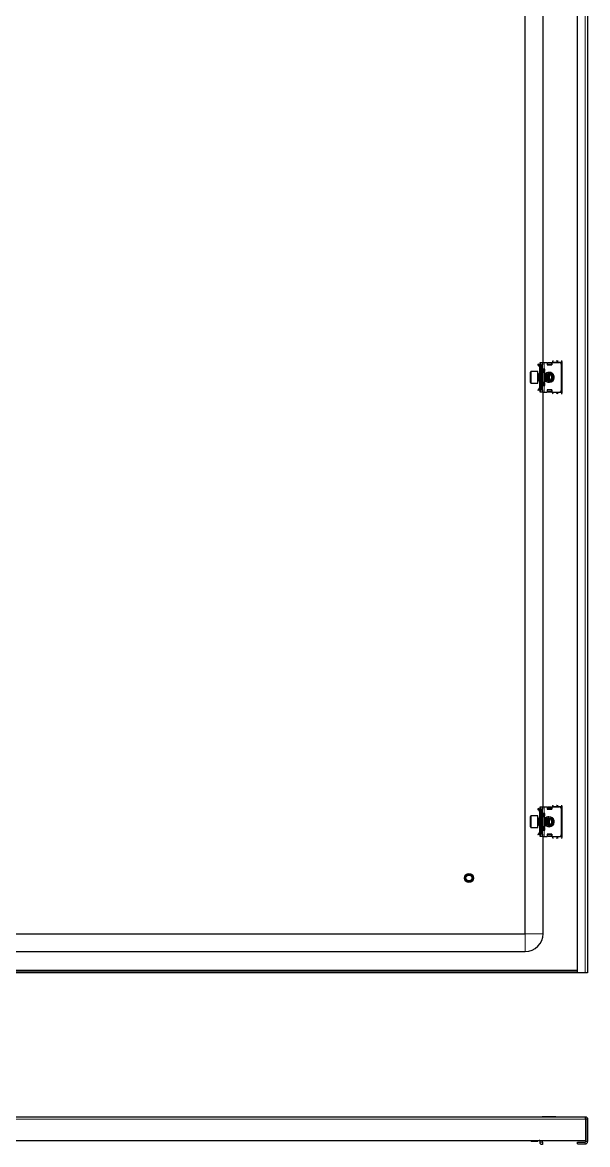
# Model space of a CAD drawing. Header units: millimetres. Extents: x -400 to 1821, y -702 to 1192.
# Drawn here: x 1345 to 1821, y -702 to 245 of the extents above; entities that cross this region are included whole.
import ezdxf

# ---------------------------------------------------------------- set-up
doc = ezdxf.new("R2010")
doc.units = ezdxf.units.MM

msp = doc.modelspace()

# ---------------------------------------------------------------- linework, layer by layer
at = {"color": 7, "linetype": 'Continuous', "lineweight": 25}
for p, q in [((1812.68, -556.96), (1812.68, 998.04)), ((1821.18, 998.04), (1821.18, -556.96)), ((1768.68, -523.96), (1768.68, 965.04)), ((1783.68, -41.96), (1783.68, 483.04)), ((1779.62, -43.32), (1779.27, -43.67)), ((1780.24, -44.65), (1779.27, -43.67)), ((1780.6, -44.29), (1779.62, -43.32)), ((1780.24, -44.65), (1780.6, -44.29)), ((1780.68, -43.96), (1780.68, -44.35)), ((1780.68, -45.71), (1781.18, -45.71)), ((1780.68, -45.71), (1780.68, -49.21)), ((1780.97, -43.25), (1781.18, -43.04)), ((1781.18, -41.96), (1783.18, -41.96)), ((1781.18, -42.22), (1781.18, -41.96)), ((1781.18, -66.69), (1781.18, -42.22)), ((1782.18, -43.96), (1782.18, -64.96)), ((1783.18, -41.96), (1783.18, -43.96)), ((1783.18, -41.96), (1784.68, -41.96)), ((1783.18, -64.96), (1783.18, -43.96)), ((1784.68, -41.96), (1787.18, -41.96)), ((1787.18, -41.96), (1787.18, -43.96)), ((1787.18, -43.96), (1791.18, -43.96)), ((1787.43, -42.33), (1787.93, -41.98)), ((1787.93, -42.33), (1787.43, -42.69)), ((1787.43, -42.69), (1787.43, -42.33)), ((1787.43, -43.6), (1787.43, -42.69)), ((1787.43, -43.96), (1787.43, -43.6)), ((1787.93, -41.98), (1787.93, -42.33)), ((1787.93, -41.98), (1790.43, -41.98)), ((1787.93, -42.33), (1790.43, -42.33)), ((1790.43, -42.33), (1790.43, -41.98)), ((1790.43, -41.98), (1790.93, -42.33)), ((1790.93, -42.69), (1790.43, -42.33)), ((1790.93, -42.33), (1790.93, -42.69)), ((1790.93, -42.69), (1790.93, -43.6)), ((1790.93, -43.6), (1790.93, -43.96)), ((1790.98, -42.07), (1790.98, -43.96)), ((1791.18, -42.07), (1790.98, -42.07)), ((1791.18, -43.96), (1791.18, -41.96)), ((1791.18, -41.96), (1797.18, -41.96)), ((1791.68, -41.96), (1791.68, -41.71)), ((1799.18, -64.96), (1799.18, -43.96)), ((1799.68, -67.21), (1799.68, -41.71)), ((1773.18, -58.86), (1773.18, -50.06)), ((1779.18, -49.46), (1773.78, -49.46)), ((1779.18, -59.46), (1779.18, -49.46)), ((1779.79, -51.46), (1779.43, -51.46)), ((1780.18, -52.01), (1779.79, -51.46)), ((1779.79, -53.31), (1779.79, -51.46)), ((1779.79, -57.46), (1779.79, -53.31)), ((1780.57, -51.46), (1780.18, -52.01)), ((1780.18, -53.52), (1780.18, -52.01)), ((1780.18, -56.9), (1780.18, -53.52)), ((1780.79, -51.46), (1780.57, -51.46)), ((1780.57, -53.31), (1780.57, -51.46)), ((1780.57, -57.46), (1780.57, -53.31)), ((1781.18, -49.21), (1780.68, -49.21)), ((1780.68, -49.21), (1780.68, -51.46)), ((1781.18, -52.01), (1780.79, -51.46)), ((1780.79, -53.31), (1780.79, -51.46)), ((1780.79, -57.46), (1780.79, -53.31)), ((1784.68, -47.46), (1783.18, -47.46)), ((1783.51, -50.42), (1785.18, -49.46)), ((1783.68, -50.32), (1783.68, -49.21)), ((1783.68, -49.21), (1784.18, -49.21)), ((1785.18, -50.46), (1783.68, -50.46)), ((1784.18, -49.21), (1785.18, -49.21)), ((1785.18, -47.46), (1784.68, -47.46)), ((1785.18, -49.46), (1785.18, -47.46)), ((1785.18, -58.46), (1785.18, -50.46)), ((1785.57, -51.46), (1785.18, -52.01)), ((1785.79, -51.46), (1785.57, -51.46)), ((1785.57, -53.31), (1785.57, -51.46)), ((1785.57, -57.46), (1785.57, -53.31)), ((1786.18, -52.01), (1785.79, -51.46)), ((1785.79, -53.31), (1785.79, -51.46)), ((1785.79, -57.46), (1785.79, -53.31)), ((1786.57, -51.46), (1786.18, -52.01)), ((1786.18, -53.52), (1786.18, -52.01)), ((1786.18, -56.9), (1786.18, -53.52)), ((1786.79, -51.46), (1786.57, -51.46)), ((1786.57, -53.31), (1786.57, -51.46)), ((1786.57, -57.46), (1786.57, -53.31)), ((1787.18, -52.01), (1786.79, -51.46)), ((1786.79, -53.31), (1786.79, -51.46)), ((1786.79, -57.46), (1786.79, -53.31)), ((1787.11, -51.9), (1787.35, -51.77)), ((1787.57, -51.46), (1787.18, -52.01)), ((1787.18, -53.52), (1787.18, -52.01)), ((1787.18, -56.9), (1787.18, -53.52)), ((1787.79, -51.46), (1787.57, -51.46)), ((1787.57, -53.31), (1787.57, -51.46)), ((1787.57, -57.46), (1787.57, -53.31)), ((1788.18, -52.01), (1787.79, -51.46)), ((1787.79, -53.31), (1787.79, -51.46)), ((1787.79, -57.46), (1787.79, -53.31)), ((1788.39, -51.71), (1788.02, -51.78)), ((1788.57, -51.46), (1788.18, -52.01)), ((1788.18, -53.52), (1788.18, -52.01)), ((1788.18, -56.9), (1788.18, -53.52)), ((1788.63, -51.46), (1788.57, -51.46)), ((1788.57, -53.31), (1788.57, -51.46)), ((1788.57, -57.46), (1788.57, -53.31)), ((1789.18, -52.01), (1788.63, -51.46)), ((1788.63, -57.46), (1788.63, -51.46)), ((1789.7, -51.89), (1788.87, -51.7)), ((1789.18, -56.9), (1789.18, -52.01)), ((1773.78, -59.46), (1779.18, -59.46)), ((1780.24, -64.27), (1779.27, -65.24)), ((1779.62, -65.59), (1779.27, -65.24)), ((1779.43, -57.46), (1779.79, -57.46)), ((1780.6, -64.62), (1779.62, -65.59)), ((1779.79, -57.46), (1780.18, -56.9)), ((1780.18, -56.9), (1780.57, -57.46)), ((1780.24, -64.27), (1780.6, -64.62)), ((1780.57, -57.46), (1780.79, -57.46)), ((1780.68, -57.46), (1780.68, -59.71)), ((1780.68, -59.71), (1780.68, -63.21)), ((1780.68, -59.71), (1781.18, -59.71)), ((1780.68, -63.21), (1781.18, -63.21)), ((1780.68, -64.96), (1780.68, -64.5)), ((1780.79, -57.46), (1781.18, -56.9)), ((1781.18, -65.87), (1780.97, -65.66)), ((1783.18, -61.46), (1784.68, -61.46)), ((1783.18, -64.96), (1783.18, -66.96)), ((1785.18, -59.46), (1783.51, -58.49)), ((1783.68, -58.46), (1785.18, -58.46)), ((1783.68, -59.71), (1783.68, -58.59)), ((1784.18, -59.71), (1783.68, -59.71)), ((1785.18, -59.71), (1784.18, -59.71)), ((1784.68, -61.46), (1785.18, -61.46)), ((1785.18, -56.9), (1785.57, -57.46)), ((1785.18, -61.46), (1785.18, -59.46)), ((1785.57, -57.46), (1785.79, -57.46)), ((1785.79, -57.46), (1786.18, -56.9)), ((1786.18, -56.9), (1786.57, -57.46)), ((1786.57, -57.46), (1786.79, -57.46)), ((1786.79, -57.46), (1787.18, -56.9)), ((1787.35, -57.15), (1787.11, -57.01)), ((1787.18, -56.9), (1787.57, -57.46)), ((1791.18, -64.96), (1787.18, -64.96)), ((1787.18, -64.96), (1787.18, -66.96)), ((1787.43, -65.31), (1787.43, -64.96)), ((1787.43, -66.22), (1787.43, -65.31)), ((1787.43, -66.58), (1787.43, -66.22)), ((1787.43, -66.22), (1787.93, -66.58)), ((1787.57, -57.46), (1787.79, -57.46)), ((1787.79, -57.46), (1788.18, -56.9)), ((1788.18, -56.9), (1788.57, -57.46)), ((1788.57, -57.46), (1788.63, -57.46)), ((1788.63, -57.46), (1789.18, -56.9)), ((1790.43, -66.58), (1790.93, -66.22)), ((1790.93, -64.96), (1790.93, -65.31)), ((1790.93, -65.31), (1790.93, -66.22)), ((1790.93, -66.22), (1790.93, -66.58)), ((1790.98, -64.96), (1790.98, -66.84)), ((1791.18, -66.96), (1791.18, -64.96)), ((1781.18, -66.96), (1781.18, -66.69)), ((1783.18, -66.96), (1781.18, -66.96)), ((1783.18, -66.96), (1784.68, -66.96)), ((1783.68, -416.96), (1783.68, -66.96)), ((1784.68, -66.96), (1787.18, -66.96)), ((1787.93, -66.93), (1787.43, -66.58)), ((1787.93, -66.58), (1787.93, -66.93)), ((1790.43, -66.58), (1787.93, -66.58)), ((1790.43, -66.93), (1787.93, -66.93)), ((1790.43, -66.93), (1790.43, -66.58)), ((1790.93, -66.58), (1790.43, -66.93)), ((1790.98, -66.84), (1791.18, -66.84)), ((1791.18, -66.96), (1797.18, -66.96)), ((1791.68, -67.21), (1791.68, -66.96)), ((1773.18, -433.86), (1773.18, -425.06)), ((1779.18, -424.46), (1773.78, -424.46)), ((1779.18, -434.46), (1779.18, -424.46)), ((1779.62, -418.32), (1779.27, -418.67)), ((1780.24, -419.65), (1779.27, -418.67)), ((1780.6, -419.29), (1779.62, -418.32)), ((1780.24, -419.65), (1780.6, -419.29)), ((1780.68, -418.96), (1780.68, -419.35)), ((1780.68, -420.71), (1781.18, -420.71)), ((1780.68, -420.71), (1780.68, -424.21)), ((1781.18, -424.21), (1780.68, -424.21)), ((1780.68, -424.21), (1780.68, -426.46)), ((1780.97, -418.25), (1781.18, -418.04)), ((1781.18, -416.96), (1783.18, -416.96)), ((1781.18, -417.22), (1781.18, -416.96)), ((1781.18, -441.69), (1781.18, -417.22)), ((1782.18, -418.96), (1782.18, -439.96)), ((1783.18, -416.96), (1783.18, -418.96)), ((1783.18, -416.96), (1784.68, -416.96)), ((1783.18, -439.96), (1783.18, -418.96)), ((1784.68, -422.46), (1783.18, -422.46)), ((1783.51, -425.42), (1785.18, -424.46)), ((1783.68, -425.32), (1783.68, -424.21)), ((1783.68, -424.21), (1784.18, -424.21)), ((1785.18, -425.46), (1783.68, -425.46)), ((1784.18, -424.21), (1785.18, -424.21)), ((1784.68, -416.96), (1787.18, -416.96)), ((1785.18, -422.46), (1784.68, -422.46)), ((1785.18, -424.46), (1785.18, -422.46)), ((1785.18, -433.46), (1785.18, -425.46)), ((1787.18, -416.96), (1787.18, -418.96)), ((1787.18, -418.96), (1791.18, -418.96)), ((1787.43, -417.33), (1787.93, -416.98)), ((1787.93, -417.33), (1787.43, -417.69)), ((1787.43, -417.69), (1787.43, -417.33)), ((1787.43, -418.6), (1787.43, -417.69)), ((1787.43, -418.96), (1787.43, -418.6)), ((1787.93, -416.98), (1787.93, -417.33)), ((1787.93, -416.98), (1790.43, -416.98)), ((1787.93, -417.33), (1790.43, -417.33)), ((1790.43, -417.33), (1790.43, -416.98)), ((1790.43, -416.98), (1790.93, -417.33)), ((1790.93, -417.69), (1790.43, -417.33)), ((1790.93, -417.33), (1790.93, -417.69)), ((1790.93, -417.69), (1790.93, -418.6)), ((1790.93, -418.6), (1790.93, -418.96)), ((1790.98, -417.07), (1790.98, -418.96)), ((1791.18, -417.07), (1790.98, -417.07)), ((1791.18, -416.96), (1797.18, -416.96)), ((1791.18, -418.96), (1791.18, -416.96)), ((1791.68, -416.96), (1791.68, -416.71)), ((1799.18, -439.96), (1799.18, -418.96)), ((1799.68, -442.21), (1799.68, -416.71)), ((1773.78, -434.46), (1779.18, -434.46)), ((1779.79, -426.46), (1779.43, -426.46)), ((1779.43, -432.46), (1779.79, -432.46)), ((1780.18, -427.01), (1779.79, -426.46)), ((1779.79, -428.31), (1779.79, -426.46)), ((1779.79, -432.46), (1779.79, -428.31)), ((1779.79, -432.46), (1780.18, -431.9)), ((1780.57, -426.46), (1780.18, -427.01)), ((1780.18, -428.52), (1780.18, -427.01)), ((1780.18, -431.9), (1780.18, -428.52)), ((1780.18, -431.9), (1780.57, -432.46)), ((1780.79, -426.46), (1780.57, -426.46)), ((1780.57, -428.31), (1780.57, -426.46)), ((1780.57, -432.46), (1780.57, -428.31)), ((1780.57, -432.46), (1780.79, -432.46)), ((1780.68, -432.46), (1780.68, -434.71)), ((1780.68, -434.71), (1780.68, -438.21)), ((1780.68, -434.71), (1781.18, -434.71)), ((1781.18, -427.01), (1780.79, -426.46)), ((1780.79, -428.31), (1780.79, -426.46)), ((1780.79, -432.46), (1780.79, -428.31)), ((1780.79, -432.46), (1781.18, -431.9)), ((1785.18, -434.46), (1783.51, -433.49)), ((1783.68, -433.46), (1785.18, -433.46)), ((1783.68, -434.71), (1783.68, -433.59)), ((1784.18, -434.71), (1783.68, -434.71)), ((1785.18, -434.71), (1784.18, -434.71)), ((1785.57, -426.46), (1785.18, -427.01)), ((1785.18, -431.9), (1785.57, -432.46)), ((1785.18, -436.46), (1785.18, -434.46)), ((1785.79, -426.46), (1785.57, -426.46)), ((1785.57, -428.31), (1785.57, -426.46)), ((1785.57, -432.46), (1785.57, -428.31)), ((1785.57, -432.46), (1785.79, -432.46)), ((1786.18, -427.01), (1785.79, -426.46)), ((1785.79, -428.31), (1785.79, -426.46)), ((1785.79, -432.46), (1785.79, -428.31)), ((1785.79, -432.46), (1786.18, -431.9)), ((1786.57, -426.46), (1786.18, -427.01)), ((1786.18, -428.52), (1786.18, -427.01)), ((1786.18, -431.9), (1786.18, -428.52)), ((1786.18, -431.9), (1786.57, -432.46)), ((1786.79, -426.46), (1786.57, -426.46)), ((1786.57, -428.31), (1786.57, -426.46)), ((1786.57, -432.46), (1786.57, -428.31)), ((1786.57, -432.46), (1786.79, -432.46)), ((1787.18, -427.01), (1786.79, -426.46)), ((1786.79, -428.31), (1786.79, -426.46)), ((1786.79, -432.46), (1786.79, -428.31)), ((1786.79, -432.46), (1787.18, -431.9)), ((1787.11, -426.9), (1787.35, -426.77)), ((1787.35, -432.15), (1787.11, -432.01)), ((1787.57, -426.46), (1787.18, -427.01)), ((1787.18, -428.52), (1787.18, -427.01)), ((1787.18, -431.9), (1787.18, -428.52)), ((1787.18, -431.9), (1787.57, -432.46)), ((1787.79, -426.46), (1787.57, -426.46)), ((1787.57, -428.31), (1787.57, -426.46)), ((1787.57, -432.46), (1787.57, -428.31)), ((1787.57, -432.46), (1787.79, -432.46)), ((1788.18, -427.01), (1787.79, -426.46)), ((1787.79, -428.31), (1787.79, -426.46)), ((1787.79, -432.46), (1787.79, -428.31)), ((1787.79, -432.46), (1788.18, -431.9)), ((1788.39, -426.71), (1788.02, -426.78)), ((1788.57, -426.46), (1788.18, -427.01)), ((1788.18, -428.52), (1788.18, -427.01)), ((1788.18, -431.9), (1788.18, -428.52)), ((1788.18, -431.9), (1788.57, -432.46)), ((1788.63, -426.46), (1788.57, -426.46)), ((1788.57, -428.31), (1788.57, -426.46)), ((1788.57, -432.46), (1788.57, -428.31)), ((1788.57, -432.46), (1788.63, -432.46)), ((1789.18, -427.01), (1788.63, -426.46)), ((1788.63, -432.46), (1788.63, -426.46)), ((1788.63, -432.46), (1789.18, -431.9)), ((1789.7, -426.89), (1788.87, -426.7)), ((1789.18, -431.9), (1789.18, -427.01)), ((1780.24, -439.27), (1779.27, -440.24)), ((1779.62, -440.59), (1779.27, -440.24)), ((1780.6, -439.62), (1779.62, -440.59)), ((1780.24, -439.27), (1780.6, -439.62)), ((1780.68, -438.21), (1781.18, -438.21)), ((1780.68, -439.96), (1780.68, -439.5)), ((1781.18, -440.87), (1780.97, -440.66)), ((1781.18, -441.96), (1781.18, -441.69)), ((1783.18, -441.96), (1781.18, -441.96)), ((1783.18, -436.46), (1784.68, -436.46)), ((1783.18, -439.96), (1783.18, -441.96)), ((1783.18, -441.96), (1784.68, -441.96)), ((1783.68, -523.96), (1783.68, -441.96)), ((1784.68, -436.46), (1785.18, -436.46)), ((1784.68, -441.96), (1787.18, -441.96)), ((1787.18, -439.96), (1787.18, -441.96)), ((1791.18, -439.96), (1787.18, -439.96)), ((1787.43, -440.31), (1787.43, -439.96)), ((1787.43, -441.22), (1787.43, -440.31)), ((1787.43, -441.58), (1787.43, -441.22)), ((1787.43, -441.22), (1787.93, -441.58)), ((1787.93, -441.93), (1787.43, -441.58)), ((1787.93, -441.58), (1787.93, -441.93)), ((1790.43, -441.58), (1787.93, -441.58)), ((1790.43, -441.93), (1787.93, -441.93)), ((1790.43, -441.58), (1790.93, -441.22)), ((1790.43, -441.93), (1790.43, -441.58)), ((1790.93, -441.58), (1790.43, -441.93)), ((1790.93, -439.96), (1790.93, -440.31)), ((1790.93, -440.31), (1790.93, -441.22)), ((1790.93, -441.22), (1790.93, -441.58)), ((1790.98, -439.96), (1790.98, -441.84)), ((1790.98, -441.84), (1791.18, -441.84)), ((1791.18, -441.96), (1791.18, -439.96)), ((1791.18, -441.96), (1797.18, -441.96)), ((1791.68, -442.21), (1791.68, -441.96)), ((1079.68, -523.96), (1768.68, -523.96)), ((1079.68, -538.96), (1768.68, -538.96)), ((1812.68, -555.46), (1035.68, -555.46)), ((1812.68, -556.96), (1035.68, -556.96)), ((1819.08, -556.96), (1812.68, -556.96)), ((1821.18, -556.96), (1819.08, -556.96)), ((1029.28, -678.4), (1819.08, -678.4)), ((1782.9, -678.1), (1782.9, -678.4)), ((1782.9, -678.1), (1794.05, -678.1)), ((1794.05, -678.1), (1794.47, -678.1)), ((1794.47, -678.4), (1794.47, -678.1)), ((1819.48, -680.5), (1819.48, -698.4)), ((1821.18, -680.5), (1819.68, -680.5)), ((1819.68, -680.5), (1819.68, -699.3)), ((1821.18, -680.5), (1821.18, -699.3)), ((1028.88, -698.4), (1819.48, -698.4)), ((1773.78, -698.9), (1779.18, -698.9)), ((1779.18, -698.9), (1779.18, -698.4)), ((1780.68, -698.9), (1781.18, -698.9)), ((1781.18, -699.9), (1781.18, -698.4)), ((1781.18, -700.9), (1781.18, -699.9)), ((1783.18, -699.9), (1783.18, -698.4)), ((1783.18, -699.9), (1783.18, -701.9)), ((1812.68, -701.4), (1812.68, -699.9)), ((1812.68, -699.9), (1819.08, -699.9)), ((1781.18, -700.9), (1782.18, -701.9)), ((1783.18, -701.9), (1782.18, -701.9)), ((1812.68, -701.4), (1819.08, -701.4))]:
    msp.add_line(p, q, dxfattribs=at)
at = {"color": 8, "linetype": 'Continuous', "lineweight": 18}
for p, q in [((1819.08, 998.04), (1819.08, -556.96)), ((1781.18, -43.96), (1780.68, -43.96)), ((1781.18, -43.46), (1780.97, -43.25)), ((1783.18, -43.96), (1782.18, -43.96)), ((1784.68, -47.46), (1784.68, -41.96)), ((1790.93, -43.6), (1787.43, -43.6)), ((1791.68, -41.71), (1795.68, -41.71)), ((1799.68, -41.71), (1795.68, -41.71)), ((1773.78, -49.46), (1773.78, -59.46)), ((1779.43, -51.46), (1779.43, -57.23)), ((1783.68, -50.46), (1783.68, -58.46)), ((1784.18, -49.21), (1784.18, -47.46)), ((1779.43, -57.23), (1779.43, -57.46)), ((1781.18, -64.96), (1780.68, -64.96)), ((1781.18, -65.46), (1780.97, -65.66)), ((1782.18, -64.96), (1783.18, -64.96)), ((1784.18, -61.46), (1784.18, -59.71)), ((1784.68, -66.96), (1784.68, -61.46)), ((1787.43, -65.31), (1790.93, -65.31)), ((1795.68, -67.21), (1791.68, -67.21)), ((1799.68, -67.21), (1795.68, -67.21)), ((1773.78, -424.46), (1773.78, -434.46)), ((1781.18, -418.96), (1780.68, -418.96)), ((1781.18, -418.46), (1780.97, -418.25)), ((1783.18, -418.96), (1782.18, -418.96)), ((1783.68, -425.46), (1783.68, -433.46)), ((1784.18, -424.21), (1784.18, -422.46)), ((1784.68, -422.46), (1784.68, -416.96)), ((1790.93, -418.6), (1787.43, -418.6)), ((1791.68, -416.71), (1795.68, -416.71)), ((1799.68, -416.71), (1795.68, -416.71)), ((1779.43, -426.46), (1779.43, -432.23)), ((1779.43, -432.23), (1779.43, -432.46)), ((1784.18, -436.46), (1784.18, -434.71)), ((1781.18, -439.96), (1780.68, -439.96)), ((1781.18, -440.46), (1780.97, -440.66)), ((1782.18, -439.96), (1783.18, -439.96)), ((1784.68, -441.96), (1784.68, -436.46)), ((1787.43, -440.31), (1790.93, -440.31)), ((1795.68, -442.21), (1791.68, -442.21)), ((1799.68, -442.21), (1795.68, -442.21)), ((1768.68, -523.96), (1768.68, -538.96)), ((1768.68, -523.96), (1783.68, -523.96)), ((1812.68, -554.86), (1035.68, -554.86)), ((1028.88, -680.5), (1819.48, -680.5)), ((1773.78, -698.4), (1773.78, -698.9)), ((1781.18, -699.9), (1783.18, -699.9)), ((1819.08, -699.9), (1819.08, -701.4)), ((1819.68, -699.3), (1821.18, -699.3))]:
    msp.add_line(p, q, dxfattribs=at)
at = {"color": 7, "linetype": 'Continuous', "lineweight": 25, "flags": 128}
for points in [[(1788.02, -57.13), (1788.15, -57.16), (1788.39, -57.2)], [(1788.02, -432.13), (1788.15, -432.16), (1788.39, -432.2)]]:
    msp.add_lwpolyline(points, dxfattribs=at)
at = {"color": 7, "linetype": 'Continuous', "lineweight": 25}
for radius in [3.75, 3, 2.5]:
    msp.add_circle((1721.18, -476.96), radius, dxfattribs=at)
for centre, radius, start, end in [((1781.68, -43.96), 1, 135, 180), ((1780.18, -43.96), 2, 0, 60), ((1797.18, -43.96), 2, 0, 90), ((1773.78, -50.06), 0.6, 90, 180), ((1779.43, -51.21), 0.25, 180, 270), ((1783.68, -49.96), 0.5, 180, 270), ((1788.68, -54.46), 4, 90, 134.28235), ((1788.68, -54.46), 4, 225.71765, 90), ((1788.68, -54.46), 3, 254.33161, 105.66839), ((1788.68, -54.46), 2.76, 274.01261, 68.2426), ((1788.68, -54.46), 2.45, 281.79772, 78.20228), ((1773.78, -58.86), 0.6, 180, 270), ((1779.43, -57.71), 0.25, 90, 180), ((1781.68, -64.96), 1, 180, 225), ((1780.18, -64.96), 2, 300, 0), ((1783.68, -58.96), 0.5, 90, 180), ((1797.18, -64.96), 2, 270, 0), ((1773.78, -425.06), 0.6, 90, 180), ((1781.68, -418.96), 1, 135, 180), ((1780.18, -418.96), 2, 0, 60), ((1783.68, -424.96), 0.5, 180, 270), ((1788.68, -429.46), 4, 90, 134.28235), ((1788.68, -429.46), 4, 225.71765, 90), ((1797.18, -418.96), 2, 0, 90), ((1773.78, -433.86), 0.6, 180, 270), ((1779.43, -426.21), 0.25, 180, 270), ((1779.43, -432.71), 0.25, 90, 180), ((1783.68, -433.96), 0.5, 90, 180), ((1788.68, -429.46), 3, 254.33161, 105.66839), ((1788.68, -429.46), 2.76, 274.01261, 68.2426), ((1788.68, -429.46), 2.45, 281.79772, 78.20228), ((1781.68, -439.96), 1, 180, 225), ((1780.18, -439.96), 2, 300, 0), ((1797.18, -439.96), 2, 270, 0), ((1768.68, -523.96), 15, 270, 0), ((1773.78, -698.3), 0.6, 189.59407, 270), ((1819.08, -699.3), 2.1, 270, 0), ((1819.08, -699.3), 0.6, 270, 0)]:
    msp.add_arc(centre, radius, start, end, dxfattribs=at)
at = {"color": 8, "linetype": 'Continuous', "lineweight": 18}
for centre, start, end in [((1788.68, -54.46), 218.94244, 90), ((1788.68, -54.46), 90, 141.05756), ((1788.68, -429.46), 218.94244, 90), ((1788.68, -429.46), 90, 141.05756)]:
    msp.add_arc(centre, 4.5, start, end, dxfattribs=at)
at = {"color": 7, "linetype": 'Continuous', "lineweight": 25}
for points, knots in [([(1780.68, -45.71), (1780.66, -45.52), (1780.63, -45.23), (1780.44, -44.87), (1780.31, -44.72), (1780.24, -44.65)], [0, 0, 0, 0, 0.485042, 0.738404, 1, 1, 1, 1]), ([(1781.18, -45.71), (1781.16, -45.46), (1781.1, -44.98), (1780.82, -44.52), (1780.62, -44.32), (1780.6, -44.29)], [0, 0, 0, 0, 0.461863, 0.923726, 1, 1, 1, 1]), ([(1791.68, -41.71), (1791.73, -41.59), (1791.82, -41.34), (1791.97, -41), (1792.11, -40.67), (1792.21, -40.48), (1792.25, -40.38)], [0, 0, 0, 0, 0.247454, 0.50208, 0.749534, 1, 1, 1, 1]), ([(1795.11, -40.39), (1795.19, -40.55), (1795.36, -40.9), (1795.55, -41.39), (1795.67, -41.67), (1795.68, -41.71)], [0, 0, 0, 0, 0.4154826, 0.9171518, 1, 1, 1, 1]), ([(1795.68, -41.71), (1795.78, -41.46), (1795.97, -40.97), (1796.16, -40.58), (1796.25, -40.38)], [0, 0, 0, 0, 0.5020654, 1, 1, 1, 1]), ([(1799.11, -40.39), (1799.19, -40.55), (1799.36, -40.9), (1799.55, -41.39), (1799.67, -41.67), (1799.68, -41.71)], [0, 0, 0, 0, 0.415483, 0.917152, 1, 1, 1, 1]), ([(1780.24, -64.27), (1780.36, -64.12), (1780.54, -63.89), (1780.66, -63.51), (1780.68, -63.31), (1780.68, -63.21)], [0, 0, 0, 0, 0.485042, 0.738404, 1, 1, 1, 1]), ([(1780.6, -64.62), (1780.75, -64.43), (1781.05, -64.05), (1781.18, -63.53), (1781.18, -63.25), (1781.18, -63.21)], [0, 0, 0, 0, 0.461863, 0.923726, 1, 1, 1, 1]), ([(1792.25, -68.52), (1792.17, -68.36), (1792, -68.01), (1791.81, -67.53), (1791.7, -67.25), (1791.68, -67.21)], [0, 0, 0, 0, 0.415483, 0.917152, 1, 1, 1, 1]), ([(1795.68, -67.21), (1795.59, -67.45), (1795.4, -67.94), (1795.2, -68.33), (1795.11, -68.53)], [0, 0, 0, 0, 0.5020654, 1, 1, 1, 1]), ([(1796.25, -68.52), (1796.17, -68.36), (1796, -68.01), (1795.81, -67.53), (1795.7, -67.25), (1795.68, -67.21)], [0, 0, 0, 0, 0.415483, 0.917152, 1, 1, 1, 1]), ([(1799.68, -67.21), (1799.59, -67.45), (1799.4, -67.94), (1799.2, -68.33), (1799.11, -68.53)], [0, 0, 0, 0, 0.502065, 1, 1, 1, 1]), ([(1791.68, -416.71), (1791.73, -416.59), (1791.82, -416.34), (1791.97, -416), (1792.11, -415.67), (1792.21, -415.48), (1792.25, -415.38)], [0, 0, 0, 0, 0.247454, 0.50208, 0.749534, 1, 1, 1, 1]), ([(1795.11, -415.39), (1795.19, -415.55), (1795.36, -415.9), (1795.55, -416.39), (1795.67, -416.67), (1795.68, -416.71)], [0, 0, 0, 0, 0.4154826, 0.9171518, 1, 1, 1, 1]), ([(1795.68, -416.71), (1795.78, -416.46), (1795.97, -415.97), (1796.16, -415.58), (1796.25, -415.38)], [0, 0, 0, 0, 0.502065, 1, 1, 1, 1]), ([(1799.11, -415.39), (1799.19, -415.55), (1799.36, -415.9), (1799.55, -416.39), (1799.67, -416.67), (1799.68, -416.71)], [0, 0, 0, 0, 0.4154826, 0.9171518, 1, 1, 1, 1]), ([(1780.68, -420.71), (1780.66, -420.52), (1780.63, -420.23), (1780.44, -419.87), (1780.31, -419.72), (1780.24, -419.65)], [0, 0, 0, 0, 0.485042, 0.738404, 1, 1, 1, 1]), ([(1781.18, -420.71), (1781.16, -420.46), (1781.1, -419.98), (1780.82, -419.52), (1780.62, -419.32), (1780.6, -419.29)], [0, 0, 0, 0, 0.461863, 0.923726, 1, 1, 1, 1]), ([(1780.24, -439.27), (1780.36, -439.12), (1780.54, -438.89), (1780.66, -438.51), (1780.68, -438.31), (1780.68, -438.21)], [0, 0, 0, 0, 0.485042, 0.738404, 1, 1, 1, 1]), ([(1780.6, -439.62), (1780.75, -439.43), (1781.05, -439.05), (1781.18, -438.53), (1781.18, -438.25), (1781.18, -438.21)], [0, 0, 0, 0, 0.461863, 0.923726, 1, 1, 1, 1]), ([(1792.25, -443.52), (1792.17, -443.36), (1792, -443.01), (1791.81, -442.53), (1791.7, -442.25), (1791.68, -442.21)], [0, 0, 0, 0, 0.415483, 0.917152, 1, 1, 1, 1]), ([(1795.68, -442.21), (1795.59, -442.45), (1795.4, -442.94), (1795.2, -443.33), (1795.11, -443.53)], [0, 0, 0, 0, 0.502065, 1, 1, 1, 1]), ([(1796.25, -443.52), (1796.17, -443.36), (1796, -443.01), (1795.81, -442.53), (1795.7, -442.25), (1795.68, -442.21)], [0, 0, 0, 0, 0.415483, 0.917152, 1, 1, 1, 1]), ([(1799.68, -442.21), (1799.59, -442.45), (1799.4, -442.94), (1799.2, -443.33), (1799.11, -443.53)], [0, 0, 0, 0, 0.502065, 1, 1, 1, 1]), ([(1819.08, -678.4), (1819.36, -678.4), (1819.63, -678.45), (1820.14, -678.66), (1820.37, -678.82), (1820.76, -679.21), (1820.92, -679.44), (1821.13, -679.95), (1821.18, -680.22), (1821.18, -680.5)], [0, 0, 0, 0, 0.25, 0.25, 0.5, 0.5, 0.75, 0.75, 1, 1, 1, 1]), ([(1819.48, -680.5), (1819.45, -680.22), (1819.41, -679.95), (1819.35, -679.44), (1819.31, -679.21), (1819.25, -678.82), (1819.21, -678.66), (1819.15, -678.45), (1819.11, -678.4), (1819.08, -678.4)], [0, 0, 0, 0, 0.25, 0.25, 0.5, 0.5, 0.75, 0.75, 1, 1, 1, 1]), ([(1819.42, -680.02), (1819.46, -680.04), (1819.62, -680.14), (1819.65, -680.34), (1819.68, -680.5)], [0, 0, 0, 0, 0.207713, 1, 1, 1, 1]), ([(1780.68, -698.9), (1780.66, -698.8), (1780.63, -698.64), (1780.48, -698.48), (1780.4, -698.41), (1780.39, -698.4)], [0, 0, 0, 0, 0.60297, 0.917931, 1, 1, 1, 1]), ([(1781.18, -698.9), (1781.16, -698.8), (1781.13, -698.63), (1780.88, -698.47), (1780.77, -698.4)], [0, 0, 0, 0, 0.5741301, 1, 1, 1, 1])]:
    msp.add_open_spline(points, degree=3, knots=knots, dxfattribs=at)

doc.saveas('drawing.dxf')
